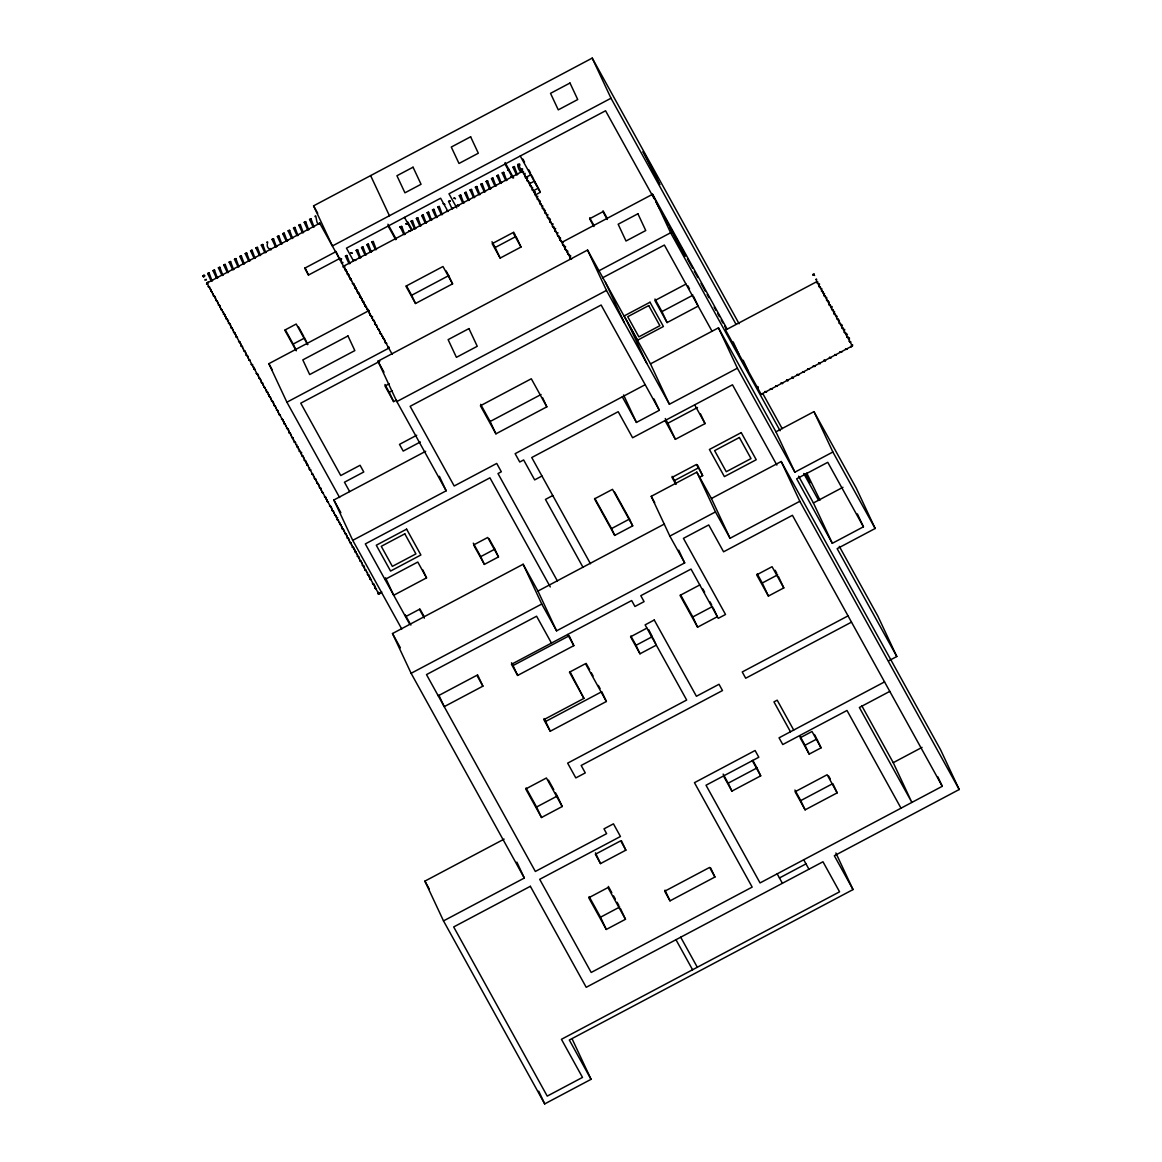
<?xml version="1.0" encoding="UTF-8"?>
<svg xmlns="http://www.w3.org/2000/svg" width="1162" height="1162" viewBox="0 0 1162 1162"><rect width="100%" height="100%" fill="white"/><g stroke="black" fill="none" stroke-linecap="round" stroke-linejoin="round"><path stroke-width="1.5" d="M204.919 275.859L203.887 274.973L204.076 276.309M204.933 279.534L205.049 280.347M206.328 280.071L206.211 279.243M207.664 273.52L209.029 272.794L212.138 281.088L211.223 281.03L207.664 273.52L209.233 273.172M211.005 280.652L212.573 280.303M213.038 270.673L214.389 269.947L217.497 278.241L216.582 278.183L213.038 270.673L214.607 270.325M209.988 288.67L211.019 289.541M212.515 293.231L213.067 294.218M216.379 277.805L217.948 277.471M218.398 267.826L219.763 267.115L222.857 275.409L221.942 275.336L218.398 267.826L219.967 267.478M221.739 274.958L223.307 274.624M223.758 264.98L225.123 264.268L228.231 272.562L227.316 272.504L223.758 264.98L225.326 264.645M227.098 272.126L228.667 271.777M229.132 262.147L230.483 261.421L233.591 269.715L232.676 269.657L229.132 262.147L230.701 261.799M220.097 306.942L220.214 307.756M234.492 259.3L235.857 258.574L238.951 266.868L238.036 266.81L234.492 259.3L236.06 258.952M232.473 269.279L234.041 268.93M237.832 266.432L239.401 266.083M239.851 256.453L241.217 255.727L244.31 264.021L243.41 263.963L239.851 256.453L241.42 256.105M243.192 263.585L244.761 263.237M245.211 253.606L246.576 252.88L249.685 261.174L248.77 261.116L245.211 253.606L246.78 253.258M250.585 250.76L251.936 250.048L255.044 258.342L254.129 258.269L250.585 250.76L252.154 250.426M248.566 260.738L250.135 260.404M235.247 334.351L236.278 335.237M253.926 257.906L255.495 257.557M255.945 247.913L257.31 247.201L260.404 255.495L259.504 255.437L255.945 247.913L257.514 247.579M240.302 343.487L241.333 344.373M259.286 255.059L260.854 254.71M261.305 245.08L262.67 244.354L265.778 252.648L264.863 252.59L261.305 245.08L262.873 244.732M242.829 348.063L243.381 349.05M266.679 242.233C269.715 240.2 264.253 246.547 270.02 249.365C272.111 251.312 271.327 246.664 270.02 249.365M264.66 252.212L266.229 251.863M272.039 239.387L273.404 238.66L276.498 246.954L275.583 246.896L272.039 239.387L273.607 239.038M275.379 246.518L276.948 246.17M277.398 236.54L278.764 235.813L281.872 244.107L280.957 244.049L277.398 236.54L278.967 236.191M282.773 233.693L284.124 232.981L287.232 241.275L286.317 241.202L282.773 233.693L284.341 233.359M280.739 243.671L282.308 243.337M286.113 240.839L287.682 240.49M288.132 230.846L289.498 230.134L292.592 238.428L291.677 238.37L288.132 230.846L289.701 230.512M291.473 237.992L293.042 237.644M293.492 228.013L294.857 227.287L297.966 235.581L297.051 235.523L293.492 228.013L295.061 227.665M263.048 384.607L263.164 385.421M298.866 225.167L300.217 224.44L303.326 232.734L302.41 232.676L298.866 225.167L300.435 224.818M296.833 235.145L298.402 234.797M302.207 232.298L303.776 231.95M304.226 222.32L305.591 221.593L308.685 229.887L307.77 229.829L304.226 222.32L305.795 221.971M307.567 229.451L309.136 229.103M309.586 219.473L310.951 218.746L314.06 227.04L313.144 226.982L309.586 219.473L311.155 219.124M312.927 226.605L314.495 226.27M314.96 216.626C316.601 211.992 315.788 227.65 319.87 223.424M278.197 412.016L278.314 412.844M318.301 223.772L319.652 223.046L351.607 280.754M283.252 421.152L284.283 422.038M285.779 425.728L286.317 426.715M293.361 439.439L293.478 440.253M343.429 266.025L344.998 265.691L343.632 266.403M345.448 256.047L346.813 255.335L349.907 263.629L349.007 263.571L345.448 256.047L347.017 255.713M348.789 263.193L350.358 262.844M349.05 276.178L349.166 277.006M356.182 250.367L357.533 249.641L360.641 257.935L359.726 257.877L356.182 250.367L357.751 250.019M313.566 475.984L314.118 476.972M359.523 257.499L361.091 257.151M361.542 247.521L362.907 246.794L366.001 255.088L365.1 255.03L361.542 247.521L363.11 247.172M354.105 285.315L355.136 286.201M316.093 480.545L316.645 481.533M356.632 289.89L357.184 290.878M364.883 254.652L366.451 254.304M366.901 244.674L368.267 243.947L371.375 252.241L370.46 252.183L366.901 244.674L368.47 244.325M371.825 242.059L373.191 241.347L376.299 249.641L375.384 249.569L371.825 242.059L373.394 241.725M370.257 251.805L371.825 251.471M321.148 489.696L321.264 490.509M375.166 249.205L376.735 248.857M364.214 303.602L364.331 304.415M336.297 517.105L337.692 517.642M379.378 331.01L380.395 331.882M401.863 226.619L404.754 234.55L403.839 234.477L400.294 226.968L401.66 226.256L400.498 227.345M403.635 234.099L405.204 233.765M411.028 221.288L412.379 220.562L415.488 228.856L414.573 228.798L411.028 221.288L412.597 220.94M414.369 228.42L415.938 228.072M416.388 218.441L417.754 217.715L420.847 226.009L419.932 225.951L416.388 218.441L417.957 218.093M351.461 544.513L351.578 545.327M421.748 215.595L423.113 214.868L426.207 223.162L425.307 223.104L421.748 215.595L423.317 215.246M419.729 225.573L421.298 225.225M353.989 549.089L355.02 549.96M356.516 553.649L357.547 554.535M425.089 222.726L426.657 222.378M427.108 212.748L428.473 212.021L431.581 220.315L430.666 220.257L427.108 212.748L428.676 212.399M359.043 558.225L359.581 559.212M430.463 219.879L432.032 219.545M432.482 209.901L433.833 209.189L436.941 217.483L436.026 217.41L432.482 209.901L434.051 209.552M437.842 207.054L439.207 206.342L442.301 214.636L441.4 214.578L437.842 207.054L439.41 206.72M435.823 217.033L437.391 216.698M366.626 571.922L367.657 572.808M441.182 214.2L442.751 213.852M448.576 201.375L450.144 201.026L448.576 201.375L452.12 208.884L453.485 208.158L451.916 208.506M459.295 195.681L460.66 194.955L463.769 203.248L462.854 203.19L459.295 195.681L460.864 195.332M378.507 593.433L380.076 593.099L378.71 593.811L206.792 282.889L208.143 282.177L206.996 283.267M462.636 202.813L464.204 202.478M464.669 192.834L466.02 192.122L469.128 200.416L468.213 200.343L464.669 192.834L466.238 192.485M470.029 189.987L471.394 189.275L474.488 197.569L473.573 197.511L470.029 189.987L471.598 189.653M468.01 199.966L469.579 199.632M473.37 197.133L474.938 196.785M475.389 187.155L476.754 186.428L479.862 194.722L478.947 194.664L475.389 187.155L476.957 186.806M478.729 194.286L480.298 193.938M480.763 184.308L482.114 183.581L485.222 191.875L484.307 191.817L480.763 184.308L482.332 183.959M486.123 181.461L487.488 180.735L490.582 189.028L489.667 188.97L486.123 181.461L487.691 181.112M484.104 191.44L485.672 191.091M489.463 188.593L491.032 188.244M491.482 178.614L492.848 177.888L495.942 186.181L495.041 186.123L491.482 178.614L493.051 178.265M494.823 185.746L496.392 185.412M496.857 175.767L498.207 175.055L501.316 183.349L500.401 183.276L496.857 175.767L498.411 175.418M500.197 182.899L501.766 182.565M502.216 172.92L503.567 172.208L506.676 180.502L505.76 180.444L502.216 172.92L503.785 172.586M505.557 180.066L507.126 179.718M509.145 169.739L507.576 170.088L508.941 169.361M512.936 167.241L514.301 166.515L517.41 174.808L516.494 174.75L512.936 167.241L514.505 166.892M522.566 171.526C520.46 175.506 515.144 161.779 519.211 164.394M516.291 174.373L517.86 174.024M520.997 171.874L522.348 171.163L571.065 259.184M532.806 187.91L531.775 187.038M536.379 196.959L537.745 196.233L537.512 197.395M542.915 206.182L541.884 205.311M545.443 210.758L544.412 209.872M563.12 242.742L561.74 242.204M566.693 251.776L567.637 250.89L567.826 252.212M757.58 386.888L758.132 387.876L757.769 386.51M761.023 394.092L762.592 393.744L761.226 394.455L725.567 330.037L816.813 281.654C819.864 281.727 815.216 284.211 816.813 281.654L852.414 346.116L851.049 346.842L852.196 345.739M815.637 279.432L816.668 280.303L816.479 278.982M822.086 289.106L821.055 288.234M824.599 293.681L823.219 293.144M834.708 311.953L833.677 311.067M837.236 316.514L836.204 315.643M848.972 339.42L848.856 338.607M374.847 586.273L374.76 587.042M206.851 283.107C205.267 285.649 209.901 283.165 206.851 283.107L319.797 223.22M215.406 297.457L215.595 298.794M217.919 302.033L217.686 303.195M230.555 324.881L230.744 326.202M233.083 329.442L232.85 330.604M245.719 352.289L245.908 353.611M342.514 263.353C344.272 261.406 339.827 262.278 342.02 263.469M248.247 356.85L248 358.012M344.359 266.708L344.548 268.03M346.886 271.269L346.654 272.431M258.342 375.137L258.53 376.459M260.869 379.698L261.058 381.02M359.523 294.117L359.712 295.438M362.05 298.692L361.803 299.84M270.978 397.97L271.167 399.292M519.821 165.411L519.632 164.089L518.906 165.353M273.506 402.546L273.695 403.868M521.317 169.1L522.58 168.824L522.348 169.972M522.493 171.322C520.896 173.879 525.544 171.395 522.493 171.322L343.502 266.243C341.904 268.785 346.537 266.301 343.502 266.243L392.219 354.352M276.033 407.107L275.786 408.269M523.844 173.661L525.108 173.385L524.875 174.547M374.672 321.525L374.861 322.862M526.371 178.236L527.635 177.96L526.909 179.224M377.2 326.101L376.967 327.263M533.954 191.948L535.217 191.657L534.985 192.819M288.655 429.955L288.844 431.276M384.782 339.812L384.971 341.134M291.183 434.53L290.95 435.677M388.791 348.164C390.388 345.608 385.755 348.092 388.791 348.164L286.898 402.197L339.609 497.525M546.576 214.781L547.854 214.505L547.607 215.667M550.134 220.228L550.381 219.081L549.466 219.008M303.819 457.363L304.008 458.7M552.662 224.803L553.112 224.019L551.994 223.583M306.347 461.939L306.1 463.101L307.015 463.159M554.158 228.493L555.639 228.594L554.71 229.48M556.685 233.054L557.949 232.778L557.237 234.041M564.267 246.765L565.531 246.489L565.298 247.651M318.984 484.786L319.172 486.108M331.606 507.62L331.795 508.956M334.133 512.195L333.901 513.357M344.242 530.468L344.431 531.789M346.77 535.043L346.959 536.365M349.297 539.604L349.05 540.766M361.919 562.452L362.108 563.773M364.447 567.012L364.214 568.174M374.556 585.299L374.745 586.621M378.565 593.651C378.1 589.032 375.834 597.98 381.746 591.966M826.778 298.59L826.589 297.254M829.305 303.151L829.116 301.829M839.4 321.424L839.211 320.102M841.927 325.999L842.377 325.215L841.259 324.779M844.454 330.56L844.701 329.412L843.786 329.354M849.001 338.767L849.451 337.997L848.318 337.546M852.342 345.913C853.925 343.356 849.291 345.84 852.342 345.913L761.095 394.296M592.213 58.1L611.009 98.233L332.39 245.981L313.58 205.848L592.213 58.1L739.09 323.733M335.615 251.82L304.691 268.204L308.482 275.045L339.391 258.661L335.992 251.399M525.282 177.713L531.383 174.489M529.916 183.523L534.476 181.112L538.369 188.142L540.315 192.296L535.609 194.795M533.663 190.641L538.369 188.142M296.252 350.604L293.187 344.068L304.633 337.997L307.698 344.533M286.898 402.197L268.858 363.691L369.167 310.501M500.154 258.095L495.186 247.506L516.03 236.452L520.997 247.041L500.154 258.095L492.165 243.671L513.008 232.618L520.997 247.041M448.706 275.626L452.57 283.848L415.502 303.5L411.653 295.279L448.706 275.626L446.106 270.906M561.798 242.408L652.594 194.272L727.02 328.89M401.776 629.02L352.74 540.345L446.179 490.8L396.838 401.573L377.94 361.222L587.551 250.062L650.488 363.88L669.399 404.245L737.376 368.194L718.465 327.844L650.488 363.88M379.8 361.28L300.755 403.185L340.756 475.534L360.075 465.279L363.779 471.975L344.46 482.215L349.646 491.584M598.11 271.225L671.011 232.56M389.241 383.78L385 386.031L393.613 401.602L396.445 400.106M602.613 277.791L664.373 245.051L712.088 331.33M393.613 401.602L389.255 392.306L392.088 390.81M396.838 401.573L606.462 290.427L587.551 250.062M685.972 284.08L654.903 300.551L667.09 322.586L698.144 306.114L693.743 296.702M416.708 435.256L399.496 444.378L403.199 451.074L420.339 441.981M667.09 322.586L661.948 311.59L693.002 295.133M352.74 540.345L333.843 499.994L425.684 451.292M542.494 397.593L546.823 406.845L495.927 433.833L490.146 421.501L541.056 394.514M645.186 384.709L515.129 453.674L519.734 462.011L523.641 459.949L534.665 479.891L541.957 476.013M622.309 396.852L636.442 422.431L659.333 410.288L654.032 398.987M700.526 413.948L705.043 423.607L675.383 439.338L667.845 423.244L697.505 407.513M384.971 579.446L417.783 562.045L426.527 577.863L393.715 595.264L385.523 577.79M552.763 495.535L545.457 499.413L583.033 567.376M494.838 549.147L498.483 556.918L484.38 564.398L480.734 556.627L494.838 549.147L489.057 538.674M405.553 616.673L419.438 609.309L424.333 618.14M675.964 483.784L674.468 480.574L698.899 467.618L697.36 464.815M572.43 1039.554L591.051 1079.324L544.702 1103.9L443.506 920.9L524.323 878.036L411.116 673.292L392.495 633.537L523.132 564.253L537.948 591.066L556.583 630.835L684.679 562.902L678.724 550.178M684.679 562.902L669.849 536.103L651.228 496.334L696.837 472.15L711.42 498.513L730.041 538.282L799.819 501.287L781.198 461.517L711.42 498.513M813.966 411.653L832.878 452.018L794.866 472.164L775.955 431.814L813.966 411.653L856.263 488.142L875.16 528.492L837.148 548.653L896.803 656.515L888.843 660.742M699.597 477.262L702.661 475.636L699.655 469.216M629.499 519.051L632.694 525.863L614.713 535.391L611.532 528.579L629.499 519.051L614.582 492.063M537.948 591.066L664.446 523.989M411.116 673.292L541.753 604.022L523.132 564.253M669.849 536.103L715.458 511.919L696.837 472.15M438.219 695.791L476.885 675.296L482.898 686.161L444.218 706.656L438.902 695.283M857.382 513.894L863.439 526.807L832.312 543.322L813.415 502.957L842.973 487.285M517.642 675.442L513.023 665.579L569.191 635.788L573.825 645.651L517.642 675.442L511.469 664.286L631.663 600.551L634.946 606.477L644.082 601.625L640.799 595.699L691.012 569.075L718.247 618.344L725.524 614.48L683.43 538.355L708.733 524.948L723.577 551.805L792.426 515.303L942.28 786.296L760.05 882.931L706.017 785.236L758.815 757.246L755.097 750.521L694.455 782.68L752.177 887.1L591.197 972.463L539.691 879.314L620.45 836.495L613.449 823.843L603.993 828.855L606.637 833.648L535.348 871.456L426.498 674.599L536.597 616.223L551.456 643.08M699.785 584.936L680.031 595.409L697.592 627.175L717.346 616.702L713.236 607.944M646.914 628.119L630.574 636.791L639.986 653.799L656.327 645.128M639.986 653.799L636.006 645.302L652.332 636.645L648.44 629.586L652.419 638.083M697.592 627.175L692.813 616.949L712.553 606.491M778.424 576.468L783.784 587.914L768.402 596.077L762.272 583.004L777.668 574.841M569.976 671.651L583.934 698.391L543.845 719.656L550.251 731.247L606.375 701.485L601.8 691.695L545.675 721.457L550.251 731.247M848.042 615.875L742.242 671.97L745.699 678.23L851.499 622.135M557.295 796.028L562.205 806.53L541.507 817.511L536.583 807.009L557.295 796.028L555.538 792.862M443.506 920.9L424.885 881.13L504.119 839.109M884.543 681.891L779.048 737.826L782.767 744.537L846.996 710.476L901.015 808.186M889.787 691.375L859.372 707.498L911.865 802.419L893.244 762.664L861.754 705.697M756.985 767.922L760.703 775.853L731.9 791.119L728.182 783.188L756.985 767.922L752.787 760.34M809.188 754.123L805.034 745.249L816.901 738.959L821.055 747.834L809.188 754.123L800.153 737.783L812.02 731.494L821.055 747.834M625.853 850.163L620.711 840.838L595.351 854.273L600.507 863.598L625.853 850.163L621.539 840.925M805.106 809.856L800.763 800.603L832.82 783.609L837.163 792.862L805.106 809.856L795.084 791.743L827.141 774.749L837.163 792.862M620.45 908.553L625.476 919.287L606.288 929.455L600.536 917.196L619.738 907.014M893.244 762.664L922.047 747.384M714.92 877.034L709.604 867.433L664.693 891.239L670.009 900.855L714.92 877.034L710.621 867.869M779.441 877.964L805.992 863.874M781.198 461.517L940.581 749.766L959.202 789.521L834.331 855.74L853.024 889.569L569.322 1040.019L591.051 1079.324M518.775 165.178L517.642 164.743M529.247 182.463L530.38 182.899L529.436 183.785M539.546 202.072L540.388 201.622L539.836 200.634M559.561 237.295L560.592 238.166L559.329 238.442M223.656 312.389L222.523 311.953M226.183 316.95L225.05 316.514M228.522 320.204L227.578 321.09L228.217 321.627M569.859 256.889L570.789 256.003L570.164 255.451M367.773 309.048L366.655 308.613M370.3 313.609L369.182 313.174M372.639 316.863L371.695 317.749L372.334 318.286M382.923 336.457L382.022 336.399M253.97 367.207L252.851 366.771M266.592 390.054L265.691 389.996M269.119 394.63L268.219 394.557M818.527 283.659L819.646 284.094L818.716 284.98M831.338 307.828L832.282 306.942L831.643 306.405M296.92 444.886L295.787 444.45M299.433 449.447L298.314 449.011M301.771 452.686L300.842 453.587L301.481 454.124M846.314 333.915L847.432 334.351L846.502 335.237M309.542 467.72L308.627 467.661M327.234 499.704L326.101 499.268M339.856 522.551L338.941 522.493M342.383 527.112L341.468 527.054M370.17 577.369L369.051 576.933M849.495 339.202L849.161 338.491M204.425 276.033L203.161 276.309L203.699 277.297M832.878 452.018L875.16 528.492M863.439 526.807L827.765 462.316L796.653 478.817L832.312 543.322M611.009 98.233L736.04 324.343M762.926 393.831L782.2 428.662M806.718 473.007L819.994 500.197M654.191 198.731L605.562 110.768L448.982 193.807L456.782 207.911M655.891 201.81L660.161 209.538M664.112 216.684L669.297 226.053M671.026 229.175L672.754 232.298M674.483 235.421L679.654 244.79M681.382 247.913L685.696 255.713M687.425 258.835L692.61 268.204M694.339 271.327L697.796 277.573M701.006 283.397L705.392 291.313M707.135 294.48L708.893 297.646M714.151 307.146L715.894 310.312M717.651 313.479L719.394 316.645M721.152 319.811L722.895 322.978M724.652 326.144L726.395 329.311M804.917 473.835L809.943 482.913L805.571 473.588M780.094 430.739L670.619 232.763L652.594 194.272M803.741 473.5L818.614 500.43M718.465 327.844L775.955 431.814M839.298 546.372L877.891 616.165L896.803 656.515M798.628 476.217L813.415 502.957M737.376 368.194L794.866 472.164M687.773 285.692L689.516 288.83M799.819 501.287L959.202 789.521M776.87 465.09L732.481 384.796L632.607 437.754L618.199 411.697L531.746 457.537L590.47 563.744M654.976 299.012L661.948 311.59M603.034 210.758L607.334 218.543M607.247 219.473L602.947 211.687L589.613 218.761L593.913 226.546M694.673 404.855L705.043 423.607M589.7 217.831L594 225.617M775.156 570.295L776.826 573.331M783.784 587.914L772.062 566.707L756.68 574.87L768.402 596.077M606.462 290.427L669.399 404.245M757.246 573.912L762.272 583.004M702.661 475.636L696.474 464.466L672.043 477.422L675.906 484.409M522.871 159.092L524.57 162.172M528.826 169.87L530.526 172.949M520.256 156.013L540.315 192.296M665.26 418.552L667.845 423.244M659.333 410.288L601.132 305.025L410.142 406.308L454.197 485.992L496.726 463.435L501.33 471.772L497.99 473.559L557.397 580.985M665.013 420.571L675.383 439.338M715.458 511.919L730.041 538.282M505.092 162.549L513.604 177.931M505.034 164.074L512.689 177.931M672.144 476.376L674.468 480.574M814.431 734.5L816.073 737.478M828.651 776.056L830.322 779.077M800.095 736.33L805.034 745.249M793.704 730.056L777.189 700.178L773.95 701.892L790.465 731.769M513.633 232.124L515.231 235.014M702.894 589.018L704.651 592.199M709.924 601.727L711.681 604.894M651.228 496.334L654.714 502.638M491.991 241.74L495.186 247.506M794.924 790.044L800.763 800.603M680.525 594.726L692.813 616.949M632.694 525.863L612.505 489.347L594.523 498.876L614.713 535.391M752.322 760.689L760.703 775.853M447.66 210.932L440.63 198.223L346.465 248.16L353.495 260.869M803.726 859.778L808.941 869.205M546.823 406.845L531.31 378.768L480.4 405.756L495.927 433.833M594.842 498.411L611.532 528.579M452.57 283.848L442.983 266.519L405.916 286.172L415.502 303.5M723.142 774.095L728.182 783.188M723.505 775.969L731.9 791.119M777.175 873.853L782.389 883.28M407.877 222.102L412.205 229.931M404.478 217.396L411.406 229.931M630.879 636.021L636.006 645.302M387.948 224.222L396.329 239.372M388.166 226.053L395.719 239.692M480.661 404.347L490.146 421.501M406.424 285.823L411.653 295.279M550.28 586.941L489.928 477.829L365.318 543.903L409.62 624.038M586.127 663.357L589.613 669.646M591.342 672.798L593.085 675.95M598.314 685.406L600.057 688.543M606.375 701.485L585.488 663.691L569.453 672.202L583.934 698.391M567.652 634.496L573.825 645.651M541.753 604.022L556.583 630.835M313.58 205.848L317.705 213.3M353.35 283.906L368.194 310.733M498.483 556.918L487.735 537.469L473.617 544.949L484.38 564.398M377.94 361.222L383.997 372.174M473.283 543.162L480.734 556.627M384.956 384.52L389.255 392.306M680.7 937.211L697.302 967.249M675.964 939.709L692.581 969.762M544.063 718.566L545.675 721.457M511.483 662.79L513.023 665.579M608.351 886.417L611.851 892.75M613.609 895.931L615.352 899.097M617.109 902.264L618.867 905.43M298.518 326.943L303.761 336.428M307.581 344.577L296.223 324.038L284.777 330.11L296.136 350.648M548.522 780.181L553.78 789.681M625.476 919.287L607.958 887.579L588.756 897.761L606.288 929.455M562.205 806.53L546.43 777.988L525.718 788.969L541.507 817.511M285.329 329.848L293.187 344.068M589.149 896.599L600.536 917.196M526.066 787.981L536.583 807.009M419.874 608.888L423.941 616.252M268.858 363.691L272.373 370.053M405.16 614.785L410.869 625.083M333.843 499.994L340.858 512.703M392.495 633.537L400.382 647.815M424.885 881.13L429.243 889.017M743.186 360.278L748.197 370.969M937.807 776.753L942.28 786.296M733.164 341.904L738.887 354.12M627.959 323.138L646.871 363.488M605.431 282.395L624.328 322.745M531.993 175.811L533.852 179.776M534.476 181.112L536.423 185.252M519.37 166.398L521.375 170.683M623.587 394.978L636.442 422.431M835.885 852.995L853.024 889.569M653 638.054L655.658 643.719M370.62 175.607L389.43 215.74M664.998 890.15L670.009 900.855M439.367 476.275L446.179 490.8M595.467 852.835L600.507 863.598M305.083 267.783L308.482 275.045M477.567 674.788L482.898 686.161M422.808 569.917L426.527 577.863M516.872 862.131L524.323 878.036M538.747 1091.176L544.702 1103.9M202.827 276.048L204.221 275.583L202.827 276.048M812.79 274.61L814.184 274.145L812.79 274.61M208.274 286.665L209.668 287.203L208.274 286.665M210.801 291.226L212.196 291.764L210.801 291.226M213.329 295.802L214.723 296.339L213.329 295.802M215.856 300.362L217.25 300.914L215.856 300.362M218.383 304.938L219.778 305.475L218.383 304.938M220.911 309.499L222.291 310.051L220.911 309.499M223.438 314.074L224.818 314.611L223.438 314.074M225.965 318.649L227.345 319.187L225.965 318.649M228.493 323.21L229.873 323.748L228.493 323.21M231.02 327.786L232.4 328.323L231.02 327.786M233.547 332.347L234.927 332.884L233.547 332.347M236.075 336.922L237.455 337.459L236.075 336.922M238.602 341.483L239.982 342.02L238.602 341.483M241.115 346.058L242.509 346.596L241.115 346.058M243.642 350.619L245.037 351.171L243.642 350.619M246.17 355.194L247.564 355.732L246.17 355.194M248.697 359.755L250.091 360.307L248.697 359.755M251.224 364.331L252.619 364.868L251.224 364.331M253.752 368.906L255.146 369.443L253.752 368.906M256.279 373.467L257.659 374.004L256.279 373.467M258.806 378.042L260.186 378.58L258.806 378.042M261.334 382.603L262.714 383.14L261.334 382.603M263.861 387.178L265.241 387.716L263.861 387.178M266.388 391.739L267.768 392.277L266.388 391.739M268.916 396.315L270.296 396.852L268.916 396.315M271.443 400.875L272.823 401.427L271.443 400.875M273.971 405.451L275.35 405.988L273.971 405.451M276.483 410.012L277.878 410.564L276.483 410.012M279.011 414.587L280.405 415.125L279.011 414.587M281.538 419.162L282.932 419.7L281.538 419.162M284.065 423.723L285.46 424.261L284.065 423.723M286.593 428.299L287.987 428.836L286.593 428.299M289.12 432.86L290.5 433.397L289.12 432.86M291.647 437.435L293.027 437.972L291.647 437.435M294.175 441.996L295.555 442.533L294.175 441.996M296.702 446.571L298.082 447.109L296.702 446.571M299.23 451.132L300.609 451.669L299.23 451.132M339.798 259.446L341.192 259.983L339.798 259.446M340.175 258.458L341.57 258.995L340.175 258.458M301.757 455.707L303.137 456.245L301.757 455.707M304.284 460.268L305.664 460.82L304.284 460.268M344.823 269.613L346.203 270.15L344.823 269.613M306.812 464.844L308.191 465.381L306.812 464.844M350.909 252.764L352.289 253.301L350.909 252.764M347.351 274.188L348.731 274.726L347.351 274.188M309.324 469.404L310.719 469.956L309.324 469.404M349.878 278.749L351.258 279.287L349.878 278.749M354.25 259.896L355.63 260.433L354.25 259.896M311.852 473.98L313.246 474.517L311.852 473.98M352.406 283.325L353.785 283.862L352.406 283.325M314.379 478.555L315.774 479.093L314.379 478.555M354.918 287.885L356.313 288.423L354.918 287.885M316.906 483.116L318.301 483.653L316.906 483.116M357.446 292.461L358.84 292.998L357.446 292.461M319.434 487.691L320.828 488.229L319.434 487.691M359.973 297.022L361.367 297.559L359.973 297.022M321.961 492.252L323.356 492.79L321.961 492.252M362.5 301.597L363.895 302.135L362.5 301.597M324.488 496.828L325.868 497.365L324.488 496.828M365.028 306.158L366.422 306.695L365.028 306.158M327.016 501.388L328.396 501.926L327.016 501.388M367.555 310.733L368.95 311.271L367.555 310.733M329.543 505.964L330.923 506.501L329.543 505.964M370.082 315.294L371.462 315.846L370.082 315.294M332.071 510.525L333.45 511.077L332.071 510.525M372.61 319.87L373.99 320.407L372.61 319.87M334.598 515.1L335.978 515.637L334.598 515.1M375.137 324.445L376.517 324.982L375.137 324.445M337.125 519.661L338.505 520.213L337.125 519.661M377.665 329.006L379.044 329.543L377.665 329.006M339.653 524.236L341.032 524.774L339.653 524.236M380.192 333.581L381.572 334.119L380.192 333.581M342.18 528.812L343.56 529.349L342.18 528.812M405.756 223.685L407.136 224.222L405.756 223.685M382.719 338.142L384.099 338.679L382.719 338.142M344.693 533.373L346.087 533.91L344.693 533.373M385.247 342.717L386.626 343.255L385.247 342.717M409.097 230.817L410.476 231.354L409.097 230.817M347.22 537.948L348.615 538.485L347.22 537.948M349.747 542.509L351.142 543.046L349.747 542.509M352.275 547.084L353.669 547.622L352.275 547.084M354.802 551.645L356.197 552.182L354.802 551.645M357.33 556.22L358.724 556.758L357.33 556.22M359.857 560.781L361.237 561.333L359.857 560.781M362.384 565.357L363.764 565.894L362.384 565.357M364.912 569.917L366.291 570.469L364.912 569.917M443.303 203.771L444.683 204.309L443.303 203.771M367.439 574.493L368.819 575.03L367.439 574.493M369.966 579.068L371.346 579.606L369.966 579.068M446.644 210.903L448.024 211.44L446.644 210.903M372.494 583.629L373.873 584.166L372.494 583.629M454.022 198.077L455.417 198.629L454.022 198.077M375.021 588.204L376.401 588.742L375.021 588.204M457.363 205.224L458.758 205.761L457.363 205.224M511.019 176.769L512.398 177.321L511.019 176.769M524.658 176.232L526.052 176.769L524.658 176.232M527.185 180.807L528.579 181.345L527.185 180.807M529.712 185.368L531.092 185.905L529.712 185.368M532.24 189.943L533.619 190.481L532.24 189.943M534.767 194.504L536.147 195.042L534.767 194.504M537.294 199.08L538.674 199.617L537.294 199.08M539.822 203.64L541.202 204.192L539.822 203.64M542.349 208.216L543.729 208.753L542.349 208.216M544.876 212.777L546.256 213.329L544.876 212.777M547.404 217.352L548.784 217.89L547.404 217.352M549.917 221.927L551.311 222.465L549.917 221.927M552.444 226.488L553.838 227.026L552.444 226.488M554.971 231.064L556.366 231.601L554.971 231.064M557.499 235.625L558.893 236.162L557.499 235.625M560.026 240.2L561.42 240.737L560.026 240.2M562.553 244.761L563.948 245.298L562.553 244.761M565.081 249.336L566.46 249.874L565.081 249.336M567.608 253.897L568.988 254.449L567.608 253.897M570.135 258.472L571.515 259.01L570.135 258.472M765.104 391.521L766.484 392.073L765.104 391.521M770.464 388.689L771.858 389.226L770.464 388.689M775.838 385.842L777.218 386.38L775.838 385.842M781.198 382.995L782.578 383.533L781.198 382.995M786.558 380.148L787.952 380.686L786.558 380.148M791.918 377.301L793.312 377.839L791.918 377.301M813.109 274.857L814.504 275.409L813.109 274.857M797.292 374.454L798.672 375.006L797.292 374.454M818.978 286.564L820.372 287.101L818.978 286.564M802.651 371.622L804.046 372.16L802.651 371.622M821.505 291.139L822.899 291.677L821.505 291.139M808.011 368.775L809.406 369.313L808.011 368.775M824.032 295.7L825.427 296.237L824.032 295.7M826.56 300.275L827.954 300.813L826.56 300.275M813.385 365.928L814.765 366.466L813.385 365.928M829.087 304.836L830.467 305.388L829.087 304.836M818.745 363.081L820.125 363.619L818.745 363.081M831.614 309.412L832.994 309.949L831.614 309.412M824.105 360.235L825.499 360.772L824.105 360.235M834.142 313.972L835.522 314.524L834.142 313.972M836.669 318.548L838.049 319.085L836.669 318.548M829.479 357.388L830.859 357.94L829.479 357.388M839.196 323.123L840.576 323.661L839.196 323.123M834.839 354.555L836.219 355.093L834.839 354.555M841.724 327.684L843.104 328.221L841.724 327.684M840.199 351.708L841.593 352.246L840.199 351.708M844.251 332.259L845.631 332.797L844.251 332.259M846.778 336.82L848.158 337.358L846.778 336.82M845.573 348.861L846.953 349.399L845.573 348.861M849.291 341.396L850.686 341.933L849.291 341.396M569.99 83.025L550.527 93.338L558.268 109.853L577.732 99.54L569.99 83.025M413.047 167.197L396.939 175.738L404.942 192.819L421.051 184.279L413.047 167.197M470.625 136.796L451.292 147.051L458.99 163.479L478.323 153.224L470.625 136.796M347.975 335.949L302.803 359.9L309.673 374.556L354.831 350.604L347.975 335.949M637.909 213.779L618.155 224.237L626.013 241.013L645.752 230.541L637.909 213.779M468.954 328.599L448.125 339.638L456.419 357.344L477.248 346.291L468.954 328.599M650.008 302.236L624.168 315.933L637.589 340.19L663.415 326.493L650.008 302.236M648.73 305.577L627.727 316.703L638.868 336.864L659.871 325.723L648.73 305.577M406.613 529.146L376.285 545.225L390.563 571.065L420.891 554.986L406.613 529.146M404.812 533.837L381.267 546.314L392.364 566.373L415.909 553.896L404.812 533.837M741.24 432.613L709.401 449.491L724.391 476.609L756.23 459.731L741.24 432.613M739.366 437.508L714.615 450.638L726.265 471.714L751.015 458.583L739.366 437.508M654.25 620.014L645.113 624.865L686.669 700.032L567.652 763.143L575.815 777.915L585.285 772.904L581.174 765.467L722.488 690.548L719.017 684.273L696.416 696.27L654.25 620.014M530.351 886.301L453.688 926.942L547.229 1096.115L582.496 1077.406L561.435 1039.307L839.574 891.806L822.972 861.768L586.214 987.308L530.351 886.301M400.091 226.634L400.745 227.897L400.091 226.634M651.548 166.994L643.051 151.626L659.813 184.627L651.548 166.994M677.983 241.986L669.937 227.447L684.781 256.497L677.983 241.986"/></g></svg>
